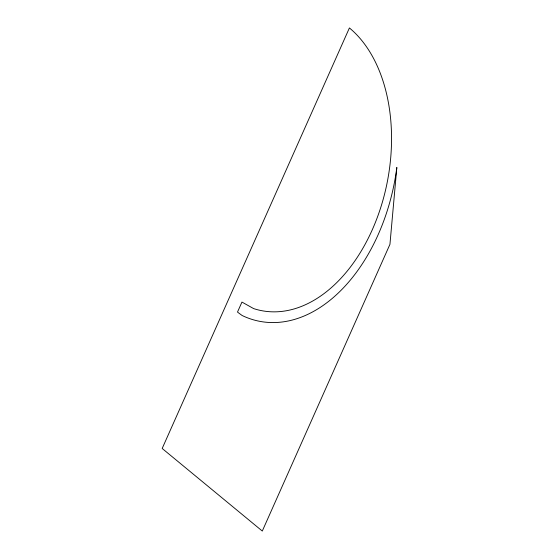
<?xml version="1.0" encoding="UTF-8"?>
<svg xmlns="http://www.w3.org/2000/svg" width="559" height="559" viewBox="0 0 559 559"><rect width="100%" height="100%" fill="white"/><g stroke="black" fill="none" stroke-linecap="round" stroke-linejoin="round"><path stroke-width="0.84" d="M396.82 167.595L389.944 244.332L262.29 531.05L162.18 448.472L349.41 27.95A151.559 99.516 -79.4 0 1 379.351 211.714A151.559 99.516 -79.4 0 1 253.632 308.596L241.949 302.077L237.491 312.09L242.075 315.472A162.389 106.622 -79.4 0 0 396.82 167.595"/></g></svg>
